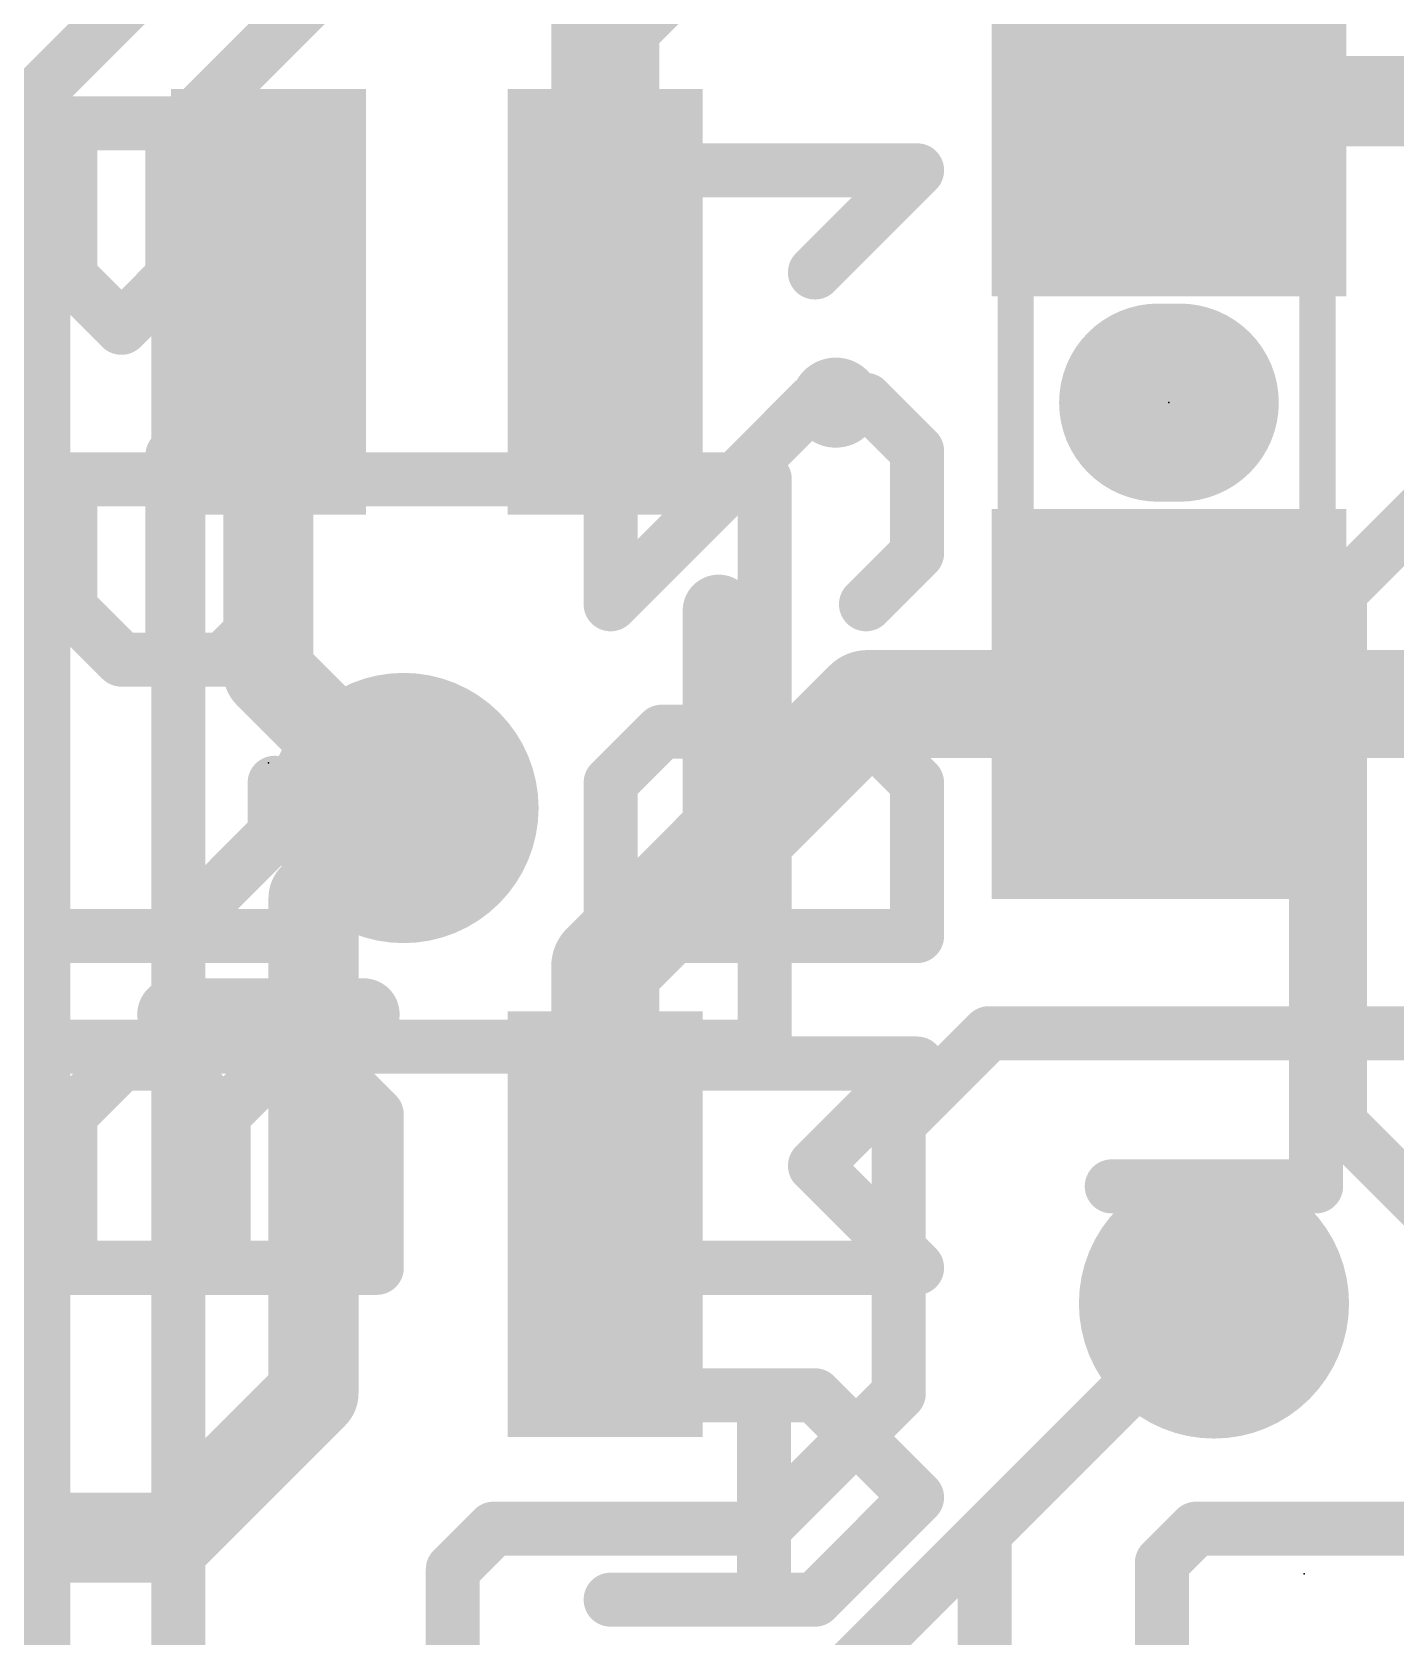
# Model space of a CAD drawing. Extents: x -33 to 74, y -20 to 37.
# Drawn here: x 6.953 to 10.8, y 18.745 to 23.27 of the extents above; entities that cross this region are included whole.
import ezdxf

# ---------------------------------------------------------------- set-up
doc = ezdxf.new("R2010")
doc.units = 0
for name, color, linetype in [('1', 12, 'CONTINUOUS'), ('16', 132, 'CONTINUOUS'), ('18', 110, 'CONTINUOUS'), ('21', 41, 'CONTINUOUS'), ('22', 40, 'CONTINUOUS'), ('23', 53, 'CONTINUOUS'), ('51', 53, 'CONTINUOUS')]:
    doc.layers.add(name, color=color, linetype=linetype)

# ---------------------------------------------------------------- blocks, each defined once
blk = doc.blocks.new('RECT')
blk.add_solid([(-0.5, -0.5), (0.5, -0.5), (-0.5, 0.5), (0.5, 0.5)])
blk = doc.blocks.new('ROUNDV')
at = {"const_width": 0.5}
blk.add_lwpolyline([(0, -0.25, 1), (0, 0.25, 1), (0, -0.25)], format="xyb", dxfattribs=at)

msp = doc.modelspace()

# ---------------------------------------------------------------- linework, layer by layer
at = {"layer": '1'}
for points, const_width in [([(8.57, 23.302), (8.89, 23.622)], 0.3048), ([(8.57, 22.5091), (8.57, 23.302)], 0.3048), ([(10.16, 23.075), (11.2132, 23.075)], 0.254), ([(7.62, 22.5091), (7.62, 21.463)], 0.254), ([(7.62, 21.463), (8.001, 21.082)], 0.254), ([(9.31, 21.375), (8.57, 20.635)], 0.3048), ([(9.31, 21.375), (10.16, 21.375)], 0.3048), ([(10.16, 21.375), (11.1896, 21.375)], 0.3048), ([(8.001, 21.082), (7.747, 20.828)], 0.254), ([(7.747, 20.828), (7.747, 19.431)], 0.254), ([(8.57, 19.9089), (8.57, 20.635)], 0.3048), ([(9.652, 20.447), (9.398, 20.193)], 0.1524), ([(13.589, 20.447), (9.652, 20.447)], 0.1524), ([(9.398, 20.193), (9.398, 19.431)], 0.1524), ([(9.64, 19.038), (10.287, 19.685)], 0.1524), ([(7.3406, 19.0246), (7.747, 19.431)], 0.254), ([(9.398, 19.431), (9.017, 19.05)], 0.1524), ([(6.8072, 19.0246), (7.3406, 19.0246)], 0.254), ([(8.14, 18.935), (8.255, 19.05)], 0.1524), ([(8.255, 19.05), (9.017, 19.05)], 0.1524), ([(9.64, 17.966), (9.64, 19.038)], 0.1524), ([(10.14, 18.9538), (10.2362, 19.05)], 0.1524), ([(10.2362, 19.05), (11.3538, 19.05)], 0.1524), ([(8.14, 17.966), (8.14, 18.935)], 0.1524), ([(10.14, 17.966), (10.14, 18.9538)], 0.1524)]:
    msp.add_lwpolyline(points, dxfattribs=dict(at, const_width=const_width))
for points, const_width in [([(8.6462, 23.302, 1), (8.4938, 23.302)], 0.1524), ([(8.5161, 23.3559, 1), (8.6239, 23.2481)], 0.1524), ([(10.16, 23.1385, 1), (10.16, 23.0115)], 0.127), ([(7.6835, 22.5091, 1), (7.5565, 22.5091)], 0.127), ([(8.4938, 22.5091, 1), (8.6462, 22.5091)], 0.1524), ([(7.6649, 21.5079, 1), (7.5751, 21.4181)], 0.127), ([(7.5565, 21.463, 1), (7.6835, 21.463)], 0.127), ([(9.31, 21.4512, 1), (9.31, 21.2988)], 0.1524), ([(9.3639, 21.3211, 1), (9.2561, 21.4289)], 0.1524), ([(10.16, 21.4512, 1), (10.16, 21.2988)], 0.1524), ([(10.16, 21.2988, 1), (10.16, 21.4512)], 0.1524), ([(8.0459, 21.0371, 1), (7.9561, 21.1269)], 0.127), ([(7.9561, 21.0371, 1), (8.0459, 21.1269)], 0.127), ([(7.8105, 20.828, 1), (7.6835, 20.828)], 0.127), ([(7.7021, 20.8729, 1), (7.7919, 20.7831)], 0.127), ([(8.6462, 20.635, 1), (8.4938, 20.635)], 0.1524), ([(8.5161, 20.6889, 1), (8.6239, 20.5811)], 0.1524), ([(9.652, 20.4851, 1), (9.652, 20.4089)], 0.0762), ([(9.6789, 20.4201, 1), (9.6251, 20.4739)], 0.0762), ([(9.4361, 20.193, 1), (9.3599, 20.193)], 0.0762), ([(9.3711, 20.2199, 1), (9.4249, 20.1661)], 0.0762), ([(8.4938, 19.9089, 1), (8.6462, 19.9089)], 0.1524), ([(10.3139, 19.6581, 1), (10.2601, 19.7119)], 0.0762), ([(7.7919, 19.3861, 1), (7.7021, 19.4759)], 0.127), ([(9.4249, 19.4041, 1), (9.3711, 19.4579)], 0.0762), ([(7.6835, 19.431, 1), (7.8105, 19.431)], 0.127), ([(9.3599, 19.431, 1), (9.4361, 19.431)], 0.0762), ([(7.3406, 18.9611, 1), (7.3406, 19.0881)], 0.127), ([(7.2957, 19.0695, 1), (7.3855, 18.9797)], 0.127), ([(8.255, 19.0881, 1), (8.255, 19.0119)], 0.0762), ([(8.2819, 19.0231, 1), (8.2281, 19.0769)], 0.0762), ([(8.9901, 19.0769, 1), (9.0439, 19.0231)], 0.0762), ([(9.017, 19.0119, 1), (9.017, 19.0881)], 0.0762), ([(9.6781, 19.038, 1), (9.6019, 19.038)], 0.0762), ([(9.6131, 19.0649, 1), (9.6669, 19.0111)], 0.0762), ([(10.2362, 19.0881, 1), (10.2362, 19.0119)], 0.0762), ([(10.2631, 19.0231, 1), (10.2093, 19.0769)], 0.0762), ([(8.1781, 18.935, 1), (8.1019, 18.935)], 0.0762), ([(10.1781, 18.9538, 1), (10.1019, 18.9538)], 0.0762), ([(10.1131, 18.9807, 1), (10.1669, 18.9269)], 0.0762), ([(8.1131, 18.9619, 1), (8.1669, 18.9081)], 0.0762)]:
    msp.add_lwpolyline(points, format="xyb", dxfattribs=dict(at, const_width=const_width))
at = {"layer": '16', "const_width": 0.1524}
for points in [[(7.366, 22.987), (9.779, 25.4)], [(8.636, 24.765), (6.985, 23.114)], [(6.985, 17.0154), (6.985, 23.114)], [(7.366, 16.8729), (7.366, 22.987)], [(10.6426, 21.6916), (10.9982, 22.0472)], [(10.6426, 20.193), (10.6426, 21.6916)], [(10.9982, 19.8374), (10.6426, 20.193)], [(8.255, 17.653), (10.287, 19.685)]]:
    msp.add_lwpolyline(points, dxfattribs=at)
at = {"layer": '16', "const_width": 0.0762}
for points in [[(7.0231, 23.114, 1), (6.9469, 23.114)], [(6.9581, 23.1409, 1), (7.0119, 23.0871)], [(7.4041, 22.987, 1), (7.3279, 22.987)], [(7.3391, 23.0139, 1), (7.3929, 22.9601)], [(10.6807, 21.6916, 1), (10.6045, 21.6916)], [(10.6157, 21.7185, 1), (10.6695, 21.6647)], [(10.6045, 20.193, 1), (10.6807, 20.193)], [(10.6695, 20.2199, 1), (10.6157, 20.1661)], [(10.3139, 19.6581, 1), (10.2601, 19.7119)]]:
    msp.add_lwpolyline(points, format="xyb", dxfattribs=at)
at = {"layer": '21'}
for points, const_width in [([(10.1295, 22.225), (10.1905, 22.225)], 0.5588), ([(8.89, 21.6384), (8.89, 20.7796)], 0.2032), ([(7.8884, 20.5002), (7.3516, 20.5002)], 0.2032)]:
    msp.add_lwpolyline(points, dxfattribs=dict(at, const_width=const_width))
for points, const_width in [([(10.1295, 22.3647, 1), (10.1295, 22.0853)], 0.2794), ([(10.1905, 22.0853, 1), (10.1905, 22.3647)], 0.2794), ([(9.2202, 22.1615, 1), (9.2202, 22.2885, 1), (9.2202, 22.1615)], 0.127), ([(8.9408, 21.6384, 1), (8.8392, 21.6384)], 0.1016), ([(8.8392, 20.7796, 1), (8.9408, 20.7796)], 0.1016), ([(7.3516, 20.551, 1), (7.3516, 20.4494)], 0.1016), ([(7.8884, 20.4494, 1), (7.8884, 20.551)], 0.1016)]:
    msp.add_lwpolyline(points, format="xyb", dxfattribs=dict(at, const_width=const_width))
at = {"layer": '22', "const_width": 0.1524}
for points in [[(8.5852, 22.5919), (8.5852, 23.1681)], [(7.4934, 23.0122), (7.0612, 23.0122)], [(7.0612, 23.0122), (7.0612, 22.5801)], [(7.3493, 22.5801), (7.3493, 23.0122)], [(7.6374, 22.8682), (7.4934, 23.0122)], [(7.6374, 22.5801), (7.6374, 22.8682)], [(9.4495, 22.88), (8.5852, 22.88)], [(9.1614, 22.5919), (9.4495, 22.88)], [(7.0612, 22.5801), (7.2053, 22.436)], [(7.2053, 22.436), (7.3493, 22.5801)], [(8.5852, 22.2326), (8.5852, 21.6564)], [(8.5852, 21.6564), (9.1614, 22.2326)], [(9.1614, 22.2326), (9.3055, 22.2326)], [(9.3055, 22.2326), (9.4495, 22.0886)], [(7.4934, 22.0767), (7.3493, 22.0767)], [(7.3493, 22.0767), (7.3493, 21.5005)], [(7.6374, 21.9326), (7.4934, 22.0767)], [(9.4495, 22.0886), (9.4495, 21.8005)], [(7.0612, 21.9326), (7.0612, 21.6445)], [(7.6374, 21.6445), (7.6374, 21.9326)], [(9.4495, 21.8005), (9.3055, 21.6564)], [(7.0612, 21.6445), (7.2053, 21.5005)], [(7.4934, 21.5005), (7.6374, 21.6445)], [(7.2053, 21.5005), (7.4934, 21.5005)], [(8.5852, 21.1531), (8.7293, 21.2971)], [(8.7293, 21.2971), (9.3055, 21.2971)], [(9.3055, 21.2971), (9.4495, 21.1531)], [(7.6374, 21.009), (7.6374, 21.1531)], [(8.5852, 20.7209), (8.5852, 21.1531)], [(9.4495, 21.1531), (9.4495, 20.7209)], [(7.3493, 20.7209), (7.6374, 21.009)], [(10.575, 20.8795), (10.575, 20.0152)], [(7.0612, 20.7209), (7.6374, 20.7209)], [(9.4495, 20.7209), (8.5852, 20.7209)], [(7.2053, 20.3616), (7.0612, 20.2175)], [(7.3493, 20.3616), (7.2053, 20.3616)], [(7.4934, 20.2175), (7.3493, 20.3616)], [(7.6374, 20.3616), (7.4934, 20.2175)], [(7.7815, 20.3616), (7.6374, 20.3616)], [(7.9255, 20.2175), (7.7815, 20.3616)], [(9.4495, 20.3616), (8.5852, 20.3616)], [(9.1614, 20.0735), (9.4495, 20.3616)], [(7.0612, 20.2175), (7.0612, 19.7854)], [(7.4934, 19.7854), (7.4934, 20.2175)], [(7.9255, 19.7854), (7.9255, 20.2175)], [(9.4495, 19.7854), (9.1614, 20.0735)], [(10.575, 20.0152), (9.9987, 20.0152)], [(7.0612, 19.7854), (7.9255, 19.7854)], [(8.5852, 19.7854), (9.4495, 19.7854)], [(9.1614, 19.4261), (8.5852, 19.4261)], [(9.0174, 18.8498), (9.0174, 19.4261)], [(9.4495, 19.138), (9.1614, 19.4261)], [(9.1614, 18.8498), (9.4495, 19.138)], [(8.5852, 18.8498), (9.1614, 18.8498)]]:
    msp.add_lwpolyline(points, dxfattribs=at)
at = {"layer": '22', "const_width": 0.0762}
for points in [[(8.6233, 23.1681, 1), (8.5471, 23.1681)], [(7.0612, 23.0503, 1), (7.0612, 22.9741)], [(7.0993, 23.0122, 1), (7.0231, 23.0122)], [(7.3874, 23.0122, 1), (7.3112, 23.0122)], [(7.5203, 23.0392, 1), (7.4664, 22.9853)], [(7.4934, 22.9741, 1), (7.4934, 23.0503)], [(7.6755, 22.8682, 1), (7.5993, 22.8682)], [(8.5852, 22.9181, 1), (8.5852, 22.8419)], [(9.4765, 22.8531, 1), (9.4226, 22.907)], [(9.4495, 22.8419, 1), (9.4495, 22.9181)], [(7.6105, 22.8412, 1), (7.6644, 22.8951)], [(7.0881, 22.607, 1), (7.0343, 22.5531)], [(7.3763, 22.5531, 1), (7.3224, 22.607)], [(8.5471, 22.5919, 1), (8.6233, 22.5919)], [(9.1345, 22.6189, 1), (9.1884, 22.565)], [(7.0231, 22.5801, 1), (7.0993, 22.5801)], [(7.3112, 22.5801, 1), (7.3874, 22.5801)], [(7.5993, 22.5801, 1), (7.6755, 22.5801)], [(7.1783, 22.4629, 1), (7.2322, 22.4091)], [(7.1783, 22.4091, 1), (7.2322, 22.4629)], [(8.6233, 22.2326, 1), (8.5471, 22.2326)], [(9.1614, 22.2707, 1), (9.1614, 22.1945)], [(9.1884, 22.2057, 1), (9.1345, 22.2596)], [(9.3324, 22.2596, 1), (9.2785, 22.2057)], [(9.3055, 22.1945, 1), (9.3055, 22.2707)], [(7.3493, 22.1148, 1), (7.3493, 22.0386)], [(7.3874, 22.0767, 1), (7.3112, 22.0767)], [(7.5203, 22.1036, 1), (7.4664, 22.0498)], [(7.4934, 22.0386, 1), (7.4934, 22.1148)], [(9.4876, 22.0886, 1), (9.4114, 22.0886)], [(9.4226, 22.0616, 1), (9.4765, 22.1155)], [(7.0993, 21.9326, 1), (7.0231, 21.9326)], [(7.6755, 21.9326, 1), (7.5993, 21.9326)], [(7.6105, 21.9057, 1), (7.6644, 21.9596)], [(9.4765, 21.7735, 1), (9.4226, 21.8274)], [(9.4114, 21.8005, 1), (9.4876, 21.8005)], [(7.0881, 21.6715, 1), (7.0343, 21.6176)], [(7.6644, 21.6176, 1), (7.6105, 21.6715)], [(8.5583, 21.6833, 1), (8.6121, 21.6295)], [(9.2785, 21.6833, 1), (9.3324, 21.6295)], [(7.0231, 21.6445, 1), (7.0993, 21.6445)], [(7.5993, 21.6445, 1), (7.6755, 21.6445)], [(8.5471, 21.6564, 1), (8.6233, 21.6564)], [(7.2053, 21.5386, 1), (7.2053, 21.4624)], [(7.1783, 21.4735, 1), (7.2322, 21.5274)], [(7.4664, 21.5274, 1), (7.5203, 21.4735)], [(7.4934, 21.4624, 1), (7.4934, 21.5386)], [(7.3112, 21.5005, 1), (7.3874, 21.5005)], [(8.7293, 21.3352, 1), (8.7293, 21.259)], [(8.7562, 21.2702, 1), (8.7023, 21.324)], [(9.3324, 21.324, 1), (9.2785, 21.2702)], [(9.3055, 21.259, 1), (9.3055, 21.3352)], [(7.6755, 21.1531, 1), (7.5993, 21.1531)], [(8.6233, 21.1531, 1), (8.5471, 21.1531)], [(9.4876, 21.1531, 1), (9.4114, 21.1531)], [(8.5583, 21.18, 1), (8.6121, 21.1261)], [(9.4226, 21.1261, 1), (9.4765, 21.18)], [(7.5993, 21.009, 1), (7.6755, 21.009)], [(7.6644, 20.9821, 1), (7.6105, 21.0359)], [(10.6131, 20.8795, 1), (10.5369, 20.8795)], [(7.0612, 20.759, 1), (7.0612, 20.6828)], [(7.3224, 20.7478, 1), (7.3763, 20.6939)], [(7.6374, 20.6828, 1), (7.6374, 20.759)], [(8.5852, 20.759, 1), (8.5852, 20.6828)], [(9.4495, 20.6828, 1), (9.4495, 20.759)], [(8.5471, 20.7209, 1), (8.6233, 20.7209)], [(9.4114, 20.7209, 1), (9.4876, 20.7209)], [(7.2053, 20.3997, 1), (7.2053, 20.3235)], [(7.2322, 20.3346, 1), (7.1783, 20.3885)], [(7.3763, 20.3885, 1), (7.3224, 20.3346)], [(7.3493, 20.3235, 1), (7.3493, 20.3997)], [(7.6374, 20.3997, 1), (7.6374, 20.3235)], [(7.6644, 20.3346, 1), (7.6105, 20.3885)], [(7.8084, 20.3885, 1), (7.7545, 20.3346)], [(7.7815, 20.3235, 1), (7.7815, 20.3997)], [(8.5852, 20.3997, 1), (8.5852, 20.3235)], [(9.4765, 20.3346, 1), (9.4226, 20.3885)], [(9.4495, 20.3235, 1), (9.4495, 20.3997)], [(7.0993, 20.2175, 1), (7.0231, 20.2175)], [(7.0343, 20.2445, 1), (7.0881, 20.1906)], [(7.4664, 20.2445, 1), (7.5203, 20.1906)], [(7.5315, 20.2175, 1), (7.4553, 20.2175)], [(7.4664, 20.1906, 1), (7.5203, 20.2445)], [(7.9636, 20.2175, 1), (7.8874, 20.2175)], [(7.8986, 20.1906, 1), (7.9525, 20.2445)], [(9.1884, 20.1004, 1), (9.1345, 20.0465)], [(9.1345, 20.1004, 1), (9.1884, 20.0465)], [(9.9987, 20.0533, 1), (9.9987, 19.9771)], [(10.575, 19.9771, 1), (10.575, 20.0533)], [(10.5369, 20.0152, 1), (10.6131, 20.0152)], [(7.0612, 19.8235, 1), (7.0612, 19.7473)], [(7.0231, 19.7854, 1), (7.0993, 19.7854)], [(7.4553, 19.7854, 1), (7.5315, 19.7854)], [(7.8874, 19.7854, 1), (7.9636, 19.7854)], [(7.9255, 19.7473, 1), (7.9255, 19.8235)], [(8.5852, 19.8235, 1), (8.5852, 19.7473)], [(9.4226, 19.7584, 1), (9.4765, 19.8123)], [(9.4495, 19.7473, 1), (9.4495, 19.8235)], [(8.5852, 19.4642, 1), (8.5852, 19.388)], [(9.0555, 19.4261, 1), (8.9793, 19.4261)], [(9.1884, 19.453, 1), (9.1345, 19.3991)], [(9.1614, 19.388, 1), (9.1614, 19.4642)], [(9.4765, 19.111, 1), (9.4226, 19.1649)], [(9.4226, 19.111, 1), (9.4765, 19.1649)], [(8.5852, 18.8879, 1), (8.5852, 18.8117)], [(9.1345, 18.8768, 1), (9.1884, 18.8229)], [(9.1614, 18.8117, 1), (9.1614, 18.8879)], [(8.9793, 18.8498, 1), (9.0555, 18.8498)]]:
    msp.add_lwpolyline(points, format="xyb", dxfattribs=at)
at = {"layer": '23'}
for p in [(10.16, 22.225), (7.62, 21.209), (10.541, 18.923)]:
    msp.add_point(p, dxfattribs=at)
at = {"layer": '51'}
for points, const_width in [([(9.728, 21.869), (9.728, 22.581)], 0.1016), ([(10.579, 21.869), (10.579, 22.581)], 0.1016), ([(6.22, 22.009), (9.02, 22.009)], 0.1524), ([(9.02, 20.409), (9.02, 22.009)], 0.1524), ([(9.02, 20.409), (6.22, 20.409)], 0.1524)]:
    msp.add_lwpolyline(points, dxfattribs=dict(at, const_width=const_width))
for points, const_width in [([(9.7534, 22.581, 1), (9.7026, 22.581)], 0.0508), ([(10.6044, 22.581, 1), (10.5536, 22.581)], 0.0508), ([(9.0581, 22.009, 1), (8.9819, 22.009)], 0.0762), ([(9.02, 21.9709, 1), (9.02, 22.0471)], 0.0762), ([(9.7026, 21.869, 1), (9.7534, 21.869)], 0.0508), ([(10.5536, 21.869, 1), (10.6044, 21.869)], 0.0508), ([(9.02, 20.3709, 1), (9.02, 20.4471)], 0.0762), ([(8.9819, 20.409, 1), (9.0581, 20.409)], 0.0762)]:
    msp.add_lwpolyline(points, format="xyb", dxfattribs=dict(at, const_width=const_width))

# ---------------------------------------------------------------- block references
at = {"layer": '1', "xscale": 1.1, "rotation": 90}
for p in [(10.16, 23.075), (10.16, 21.375)]:
    msp.add_blockref('RECT', p, dxfattribs=at)
at = {"layer": '1', "xscale": 0.55, "yscale": 1.2, "rotation": 180}
for p in [(7.62, 22.5091), (8.57, 22.5091), (8.57, 19.9089)]:
    msp.add_blockref('RECT', p, dxfattribs=at)
at = {"layer": '18', "xscale": 0.762, "yscale": 0.762}
for p in [(8.001, 21.082), (8.001, 21.082), (10.287, 19.685), (10.287, 19.685)]:
    msp.add_blockref('ROUNDV', p, dxfattribs=at)
at = {"layer": '51'}
for p, xscale, yscale, rotation in [((10.1549, 22.8053), 0.5001, 0.95, 90), ((7.62, 22.384), 0.5, 0.65, 180), ((8.57, 22.384), 0.5, 0.65, 180), ((10.1549, 21.6369), 0.5001, 0.95, 90), ((8.57, 20.034), 0.5, 0.65, 180)]:
    msp.add_blockref('RECT', p, dxfattribs=dict(at, xscale=xscale, yscale=yscale, rotation=rotation))

doc.saveas('drawing.dxf')
